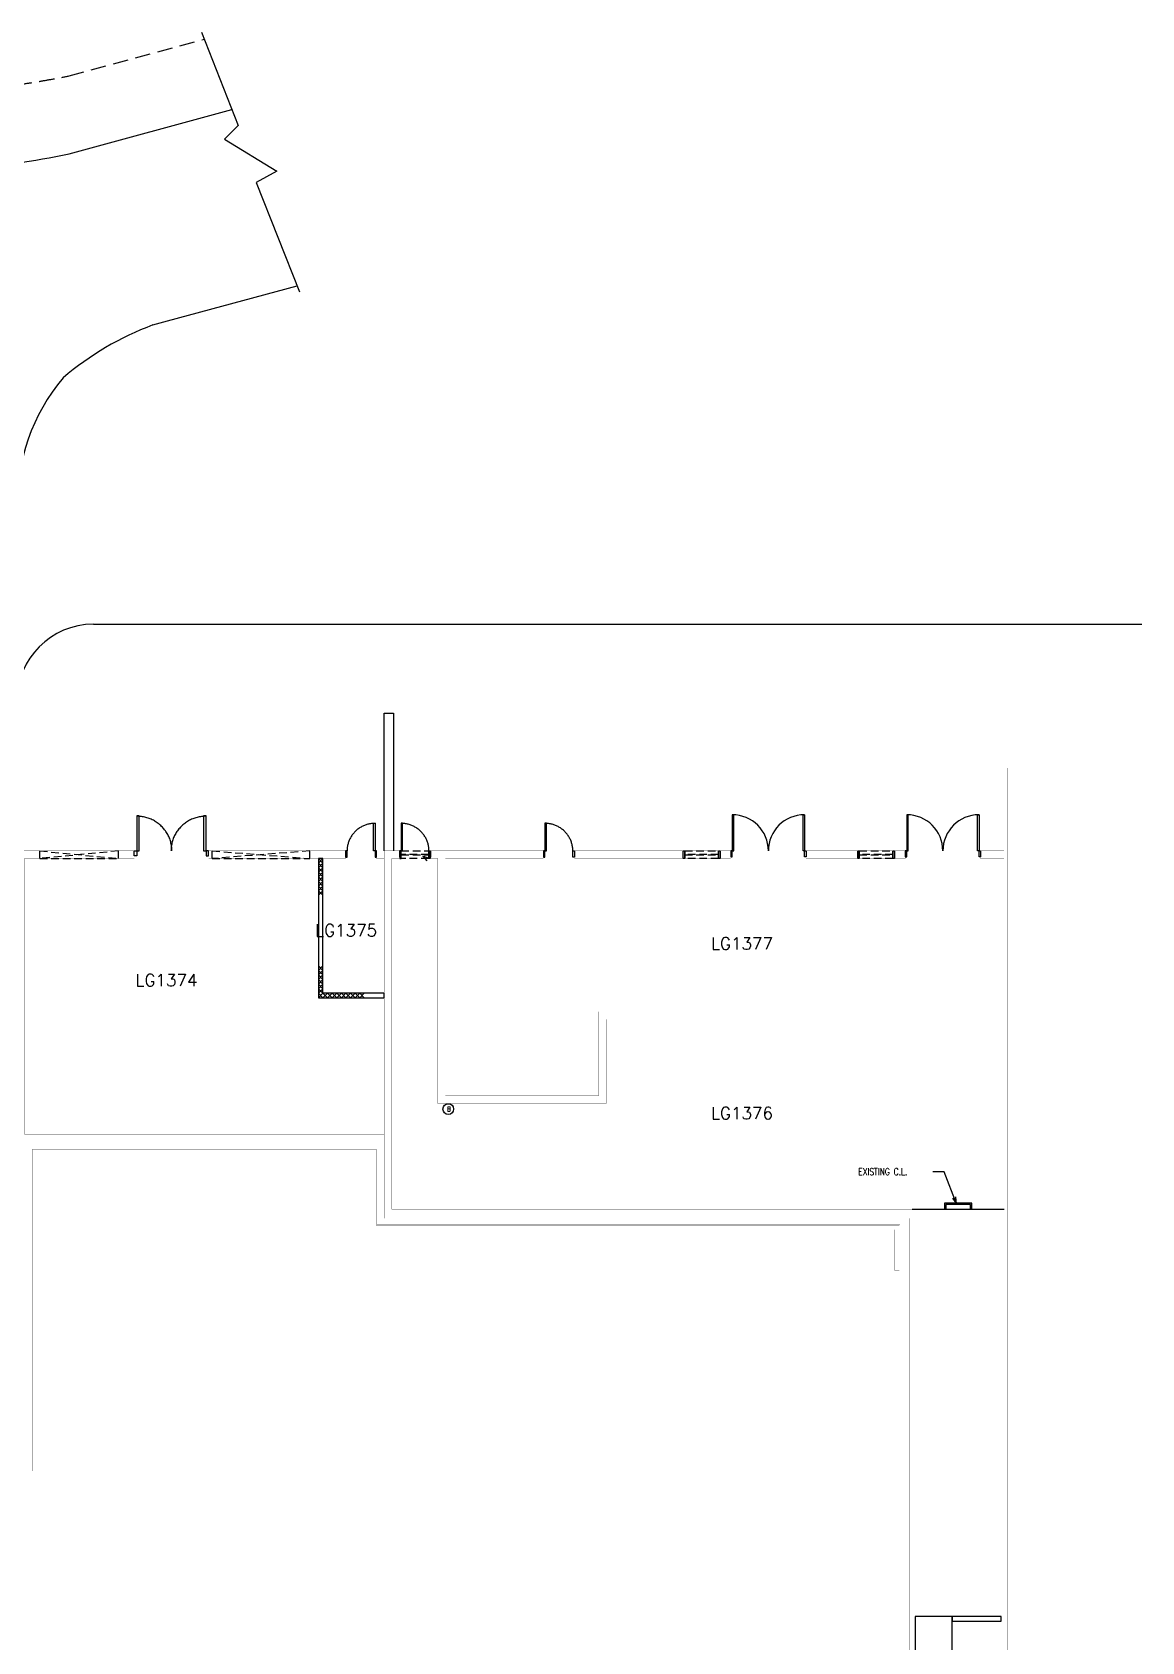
# Model space of a CAD drawing. Extents: x -163000 to 184253, y -124935 to 90032.
# Drawn here: x 77750 to 114000, y 37475 to 90032 of the extents above; entities that cross this region are included whole.
import ezdxf

# ---------------------------------------------------------------- set-up
doc = ezdxf.new("R2010")
doc.units = 0
doc.header["$LTSCALE"] = 1000
doc.header["$MEASUREMENT"] = 0
doc.linetypes.add('s3118a$0$DASHED', pattern=[0.75, 0.5, -0.25])
doc.linetypes.add('s3118a$0$HIDDEN', pattern=[0.375, 0.25, -0.125])
doc.layers.get('0').update_dxf_attribs({"linetype": 'CONTINUOUS'})
for name, color, linetype in [('s3118a$0$20', 7, 'CONTINUOUS'), ('s3118a$0$22', 7, 'CONTINUOUS'), ('s3118a$0$23', 7, 'CONTINUOUS'), ('s3118a$0$25', 7, 'CONTINUOUS'), ('s3118a$0$30', 7, 'CONTINUOUS'), ('s3118a$0$45', 7, 'CONTINUOUS'), ('s3118a$0$48', 7, 'CONTINUOUS'), ('s3118a$0$56', 7, 'CONTINUOUS'), ('s3118a$0$7', 7, 'CONTINUOUS'), ('s3118a$0$9', 7, 'CONTINUOUS'), ('s3118a$0$KX', 4, 'CONTINUOUS'), ('s3118a$0$ROOM-NO', 4, 'CONTINUOUS'), ('s3118a$0$ST', 3, 'CONTINUOUS')]:
    doc.layers.add(name, color=color, linetype=linetype)
doc.styles.add('s3118a$0$STANDARD', font='romans.shx', dxfattribs={"width": 0.75})

# ---------------------------------------------------------------- blocks, each defined once
blk = doc.blocks.new('s3118a$0$HAT15')
at = {"layer": 's3118a$0$22', "color": 10, "linetype": 'Continuous'}
for p, q in [((0, 0), (0.15, 0.15)), ((0, 0.15), (0.15, 0))]:
    blk.add_line(p, q, dxfattribs=at)
blk = doc.blocks.new('s3118a$0$BCF')
at = {"layer": 's3118a$0$56', "color": 1, "linetype": 'Continuous'}
blk.add_circle((0, 0), 0.175, dxfattribs=at)
at = {"layer": 's3118a$0$56', "color": 1, "linetype": 'Continuous', "style": 's3118a$0$STANDARD', "width": 0.8}
blk.add_text('B', height=0.15, dxfattribs=at).set_placement((-0.0397, -0.075))

msp = doc.modelspace()

# ---------------------------------------------------------------- linework, layer by layer
at = {"layer": 's3118a$0$20'}
msp.add_lwpolyline([(83284, 90032), (84474, 86984), (84028, 86537), (85739, 85496), (85070, 85125), (86483, 81556)], dxfattribs=at)
at = {"layer": 's3118a$0$20', "color": 1, "linetype": 's3118a$0$HIDDEN'}
for points in [[(78000, 63050), (80570, 63050), (80570, 63300), (78000, 63050), (78000, 63300), (80570, 63050)], [(83635, 63050), (86817, 63050), (86817, 63300), (83635, 63050), (83635, 63300), (86817, 63050)]]:
    msp.add_lwpolyline(points, dxfattribs=at)
at = {"layer": 's3118a$0$20', "color": 14, "linetype": 'Continuous', "const_width": 5}
for points in [[(95463, 63300), (100570, 63300), (100570, 63050), (95463, 63050)], [(95463, 63300), (100570, 63300), (100570, 63050), (95463, 63050)], [(103030, 63300), (106270, 63300), (106270, 63050), (103030, 63050)], [(103030, 63300), (106270, 63300), (106270, 63050), (103030, 63050)]]:
    msp.add_lwpolyline(points, close=True, dxfattribs=at)
at = {"layer": 's3118a$0$20', "color": 1, "linetype": 'Continuous'}
msp.add_lwpolyline([(87250, 63050), (87100, 63050), (87100, 58500), (89250, 58500), (89250, 58650), (87250, 58650)], close=True, dxfattribs=at)
at = {"layer": 's3118a$0$20', "color": 14, "linetype": 'Continuous', "const_width": 5}
msp.add_lwpolyline([(106080, 49600), (106080, 51080), (88980, 51080), (88980, 53550), (88830, 53550), (88830, 50930), (105930, 50930), (105930, 49600), (106080, 49600)], dxfattribs=at)
at = {"layer": 's3118a$0$23', "color": 4, "linetype": 's3118a$0$HIDDEN'}
for points in [[(89756, 63050), (89806, 63050), (89806, 63300), (89756, 63300)], [(89756, 63050), (89806, 63050), (89806, 63300), (89756, 63300)], [(89806, 63300), (90706, 63300), (90706, 63180), (89806, 63180)], [(89806, 63300), (90706, 63300), (90706, 63180), (89806, 63180)], [(89806, 63170), (90706, 63170), (90706, 63050), (89806, 63050)], [(89806, 63170), (90706, 63170), (90706, 63050), (89806, 63050)], [(90756, 63050), (90706, 63050), (90706, 63300), (90756, 63300)], [(90756, 63050), (90706, 63050), (90706, 63300), (90756, 63300)], [(99070, 63050), (99020, 63050), (99020, 63300), (99070, 63300)], [(99070, 63300), (100170, 63300), (100170, 63180), (99070, 63180)], [(99070, 63170), (100170, 63170), (100170, 63050), (99070, 63050)], [(100220, 63050), (100170, 63050), (100170, 63300), (100220, 63300)], [(104770, 63050), (104720, 63050), (104720, 63300), (104770, 63300)], [(104770, 63300), (105870, 63300), (105870, 63180), (104770, 63180)], [(104770, 63170), (105870, 63170), (105870, 63050), (104770, 63050)], [(105920, 63050), (105870, 63050), (105870, 63300), (105920, 63300)]]:
    msp.add_lwpolyline(points, close=True, dxfattribs=at)
at = {"layer": 's3118a$0$25', "color": 10, "linetype": 'Continuous'}
msp.add_line((79750, 70700), (114000, 70700), dxfattribs=at)
at = {"layer": 's3118a$0$25', "color": 14, "linetype": 'Continuous'}
for p, q in [((107538, 52825), (107178, 52825)), ((107538, 52825), (107178, 52825)), ((107950, 51775), (107538, 52825)), ((107950, 51775), (107538, 52825)), ((106600, 51600), (109500, 51600)), ((108400, 51750), (107600, 51750)), ((107600, 51750), (107600, 51600)), ((108400, 51750), (107600, 51750)), ((107600, 51750), (107600, 51600)), ((108400, 51600), (108400, 51750)), ((108400, 51600), (108400, 51750))]:
    msp.add_line(p, q, dxfattribs=at)
for points in [[(107550, 51600), (108450, 51600), (108450, 51800), (107550, 51800)], [(107550, 51600), (108450, 51600), (108450, 51800), (107550, 51800)], [(107800, 38150), (109400, 38150), (109400, 38300), (107800, 38300)]]:
    msp.add_lwpolyline(points, close=True, dxfattribs=at)
msp.add_lwpolyline([(107816, 51964), (107950, 51775), (107920, 52005)], dxfattribs=at)
msp.add_lwpolyline([(107816, 51964), (107950, 51775), (107920, 52005)], dxfattribs=at)
at = {"layer": 's3118a$0$25', "color": 10, "linetype": 'Continuous'}
msp.add_arc((79750, 68200), 2500, 90, 180, dxfattribs=at)
at = {"layer": 's3118a$0$30', "color": 15, "linetype": 'Continuous'}
for points in [[(81167, 63300), (81249, 63300), (81249, 64448), (81167, 64448)], [(83433, 63300), (83433, 64448), (83351, 64448), (83351, 63300)], [(88950, 63300), (88900, 63300), (88900, 64200), (88950, 64200)], [(89750, 63100), (89800, 63100), (89800, 63300), (89850, 63300), (89850, 64200), (89800, 64200), (89800, 63300), (89750, 63300)], [(94450, 63100), (94500, 63100), (94500, 63300), (94550, 63300), (94550, 64200), (94500, 64200), (94500, 63300), (94450, 63300)], [(100570, 63103), (100619, 63103), (100619, 63300), (100668, 63300), (100668, 64481), (100619, 64481), (100619, 63300), (100570, 63300)], [(103030, 63103), (102981, 63103), (102981, 63300), (102932, 63300), (102932, 64481), (102981, 64481), (102981, 63300), (103030, 63300)], [(106270, 63103), (106319, 63103), (106319, 63300), (106368, 63300), (106368, 64481), (106319, 64481), (106319, 63300), (106270, 63300)], [(108730, 63103), (108681, 63103), (108681, 63300), (108632, 63300), (108632, 64481), (108681, 64481), (108681, 63300), (108730, 63300)], [(81085, 63300), (81167, 63300), (81167, 63136), (81085, 63136)], [(83515, 63300), (83433, 63300), (83433, 63136), (83515, 63136)], [(88037, 63300), (87987, 63300), (87987, 63100), (88037, 63100)], [(89000, 63300), (88950, 63300), (88950, 63100), (89000, 63100)], [(90713, 63300), (90763, 63300), (90763, 63100), (90713, 63100)], [(95413, 63300), (95463, 63300), (95463, 63100), (95413, 63100)]]:
    msp.add_lwpolyline(points, close=True, dxfattribs=at)
for points in [[(82315, 63300, 0.033136), (82305, 63448, 0.033092), (82276, 63593, 0.033062), (82228, 63734, 0.032941), (82161, 63867, 0.032891), (82078, 63990, 0.032728), (81979, 64101, 0.03267), (81866, 64199, 0.032509), (81741, 64281, 0.03246), (81606, 64347, 0.032343), (81464, 64394, 0.032315), (81317, 64423, 0.032273), (81167, 64433)], [(83433, 64433, 0.032273), (83283, 64423, 0.032315), (83136, 64394, 0.032343), (82994, 64347, 0.03246), (82859, 64281, 0.032509), (82734, 64199, 0.03267), (82621, 64101, 0.032728), (82522, 63990, 0.032891), (82439, 63867, 0.032941), (82372, 63734, 0.033062), (82324, 63593, 0.033092), (82295, 63448, 0.033136), (82285, 63300)], [(88950, 64200, 0.032234), (88831, 64192, 0.03228), (88714, 64169, 0.032311), (88601, 64132, 0.032438), (88494, 64080, 0.032491), (88394, 64014, 0.032667), (88304, 63936, 0.03273), (88226, 63848, 0.032908), (88159, 63750, 0.032963), (88107, 63645, 0.033095), (88068, 63533, 0.033127), (88045, 63418, 0.033176), (88037, 63300)], [(90713, 63300, 0.033176), (90705, 63418, 0.033127), (90682, 63533, 0.033095), (90643, 63645, 0.032963), (90591, 63750, 0.032908), (90524, 63848, 0.03273), (90446, 63936, 0.032667), (90356, 64014, 0.032491), (90256, 64080, 0.032438), (90149, 64132, 0.032311), (90036, 64169, 0.03228), (89919, 64192, 0.032234), (89800, 64200)], [(95413, 63300, 0.033176), (95405, 63418, 0.033127), (95382, 63533, 0.033095), (95343, 63645, 0.032963), (95291, 63750, 0.032908), (95224, 63848, 0.03273), (95146, 63936, 0.032667), (95056, 64014, 0.032491), (94956, 64080, 0.032438), (94849, 64132, 0.032311), (94736, 64169, 0.03228), (94619, 64192, 0.032234), (94500, 64200)]]:
    msp.add_lwpolyline(points, format="xyb", dxfattribs=at)
at = {"layer": 's3118a$0$30', "color": 14, "linetype": 'Continuous'}
for points in [[(89750, 63100), (89800, 63100), (89800, 63300), (89850, 63300), (89850, 64200), (89800, 64200), (89800, 63300), (89750, 63300)], [(94450, 63100), (94500, 63100), (94500, 63300), (94550, 63300), (94550, 64200), (94500, 64200), (94500, 63300), (94450, 63300)], [(100570, 63103), (100619, 63103), (100619, 63300), (100668, 63300), (100668, 64481), (100619, 64481), (100619, 63300), (100570, 63300)], [(103030, 63103), (102981, 63103), (102981, 63300), (102932, 63300), (102932, 64481), (102981, 64481), (102981, 63300), (103030, 63300)], [(106270, 63103), (106319, 63103), (106319, 63300), (106368, 63300), (106368, 64481), (106319, 64481), (106319, 63300), (106270, 63300)], [(108730, 63103), (108681, 63103), (108681, 63300), (108632, 63300), (108632, 64481), (108681, 64481), (108681, 63300), (108730, 63300)], [(90713, 63300), (90763, 63300), (90763, 63100), (90713, 63100)], [(95413, 63300), (95463, 63300), (95463, 63100), (95413, 63100)]]:
    msp.add_lwpolyline(points, close=True, dxfattribs=at)
for points in [[(90713, 63300, 0.033176), (90705, 63418, 0.033127), (90682, 63533, 0.033095), (90643, 63645, 0.032963), (90591, 63750, 0.032908), (90524, 63848, 0.03273), (90446, 63936, 0.032667), (90356, 64014, 0.032491), (90256, 64080, 0.032438), (90149, 64132, 0.032311), (90036, 64169, 0.03228), (89919, 64192, 0.032234), (89800, 64200)], [(95413, 63300, 0.033176), (95405, 63418, 0.033127), (95382, 63533, 0.033095), (95343, 63645, 0.032963), (95291, 63750, 0.032908), (95224, 63848, 0.03273), (95146, 63936, 0.032667), (95056, 64014, 0.032491), (94956, 64080, 0.032438), (94849, 64132, 0.032311), (94736, 64169, 0.03228), (94619, 64192, 0.032234), (94500, 64200)]]:
    msp.add_lwpolyline(points, format="xyb", dxfattribs=at)
at = {"layer": 's3118a$0$30', "color": 15, "linetype": 'Continuous'}
for centre, start, end in [((100619, 63300), 0, 90), ((102981, 63300), 90, 180), ((106319, 63300), 0, 90), ((108681, 63300), 90, 180)]:
    msp.add_arc(centre, 1181, start, end, dxfattribs=at)
at = {"layer": 's3118a$0$30', "color": 14, "linetype": 'Continuous'}
for centre, start, end in [((100619, 63300), 0, 90), ((102981, 63300), 90, 180), ((106319, 63300), 0, 90), ((108681, 63300), 90, 180)]:
    msp.add_arc(centre, 1181, start, end, dxfattribs=at)
at = {"layer": 's3118a$0$45', "color": 4, "linetype": 'Continuous'}
msp.add_lwpolyline([(106600, 36800), (107800, 36800), (107800, 38300), (106600, 38300)], close=True, dxfattribs=at)
at = {"layer": 's3118a$0$48', "color": 14, "linetype": 'Continuous'}
for points in [[(89250, 63300), (89250, 67800), (89550, 67800), (89550, 63300)], [(90702, 63061), (90508, 63133), (90645, 62979)]]:
    msp.add_lwpolyline(points, dxfattribs=at)
at = {"layer": 's3118a$0$7', "color": 14, "linetype": 'Continuous'}
for p, q in [((106500, 51600), (109500, 51600)), ((106600, 51600), (109400, 51600))]:
    msp.add_line(p, q, dxfattribs=at)
at = {"layer": 's3118a$0$9', "color": 14, "linetype": 'Continuous', "const_width": 5}
for points in [[(89000, 53550), (89000, 51100), (106100, 51100), (106100, 5559), (106600, 5559), (106600, 5559), (109400, 5559), (109400, 5559), (109900, 5559), (109900, 66006)], [(109500, 66078), (109500, 63300), (108730, 63300), (108730, 63050), (109500, 63050), (109500, 58050), (96250, 58050), (96250, 55300), (91250, 55300), (91250, 63050), (94450, 63050), (94450, 63300), (90763, 63300), (90763, 63050), (91000, 63050), (91000, 55250), (91000, 55050), (96500, 55050), (96500, 57800), (109500, 57800), (109500, 51600), (109500, 51600), (109500, 38300)], [(109400, 5859), (109400, 51600), (109400, 51600), (109400, 57800), (96500, 57800), (96500, 55050), (91000, 55050), (91000, 55250), (91000, 63050), (90763, 63050), (90763, 63300), (94450, 63300), (94450, 63050), (91250, 63050), (91250, 55300), (96250, 55300), (96250, 58050), (109400, 58050), (109400, 63050), (108730, 63050), (108730, 63300), (109400, 63300), (109400, 66078)], [(110000, 66006), (110000, 38300)], [(61000, 43550), (77250, 43550), (77250, 55600), (77110, 55600), (77110, 55800), (77250, 55800), (77250, 63300), (81085, 63300), (81085, 63050), (77500, 63050), (77500, 54050), (89250, 54050), (89250, 63050), (89000, 63050), (89000, 63300)], [(89250, 51300), (89250, 63300), (89750, 63300), (89750, 63050), (89500, 63050), (89500, 55250), (89500, 55050), (89500, 51600), (106600, 51600), (106600, 5859)], [(61250, 43050), (77750, 43050), (77750, 53550), (89000, 53550)], [(106100, 20050), (106400, 20050), (106400, 51300), (89250, 51300)]]:
    msp.add_lwpolyline(points, dxfattribs=at)
at = {"layer": 's3118a$0$9', "color": 6, "linetype": 'Continuous', "const_width": 5}
msp.add_lwpolyline([(109900, 20050), (109600, 20050), (109600, 66006)], dxfattribs=at)
at = {"layer": 's3118a$0$9', "color": 14, "linetype": 'Continuous', "const_width": 5}
msp.add_lwpolyline([(83515, 63050), (87987, 63050), (87987, 63300), (83515, 63300)], close=True, dxfattribs=at)
at = {"layer": 's3118a$0$KX', "color": 9, "linetype": 'Continuous'}
for p, q in [((78954, 86064, 104975), (84271, 87504, 104975)), ((82174, 80603, 117453), (86406, 81749, 117453)), ((81691, 80473, 997), (82174, 80603, 997))]:
    msp.add_line(p, q, dxfattribs=at)
for centre, radius, start, end in [((72301, 117981, 104975), 32603, 269.3277, 281.7746), ((85221, 71116, 997), 10000, 110.6685, 130.2676), ((83764, 74578), 6515, 140.2169, 180.984)]:
    msp.add_arc(centre, radius, start, end, dxfattribs=at)
at = {"layer": 's3118a$0$ST', "color": 9, "linetype": 's3118a$0$DASHED'}
msp.add_line((78954, 88603), (83375, 89800), dxfattribs=at)
msp.add_arc((72756, 119930), 31934, 268.6532, 281.1919, dxfattribs=at)

# ---------------------------------------------------------------- block references
at = {"xscale": 999.9979999999999, "yscale": 999.9979999999999, "zscale": 1000}
for name, p in [('s3118a$0$HAT15', (87100, 62900)), ('s3118a$0$HAT15', (87100, 62750)), ('s3118a$0$HAT15', (87100, 62600)), ('s3118a$0$HAT15', (87100, 62450)), ('s3118a$0$HAT15', (87100, 62300)), ('s3118a$0$HAT15', (87100, 62150)), ('s3118a$0$HAT15', (87100, 62000)), ('s3118a$0$HAT15', (87100, 61850)), ('s3118a$0$HAT15', (87100, 59400)), ('s3118a$0$HAT15', (87100, 59250)), ('s3118a$0$HAT15', (87100, 59100)), ('s3118a$0$HAT15', (87100, 58950)), ('s3118a$0$HAT15', (87100, 58800)), ('s3118a$0$HAT15', (87100, 58650)), ('s3118a$0$HAT15', (87100, 58500)), ('s3118a$0$HAT15', (87250, 58500)), ('s3118a$0$HAT15', (87400, 58500)), ('s3118a$0$HAT15', (87550, 58500)), ('s3118a$0$HAT15', (87700, 58500)), ('s3118a$0$HAT15', (87850, 58500)), ('s3118a$0$HAT15', (88000, 58500)), ('s3118a$0$HAT15', (88150, 58500)), ('s3118a$0$HAT15', (88300, 58500)), ('s3118a$0$HAT15', (88450, 58500)), ('s3118a$0$BCF', (91344, 54870))]:
    msp.add_blockref(name, p, dxfattribs=at)

# ---------------------------------------------------------------- texts
at = {"layer": 's3118a$0$25', "color": 14, "linetype": 'Continuous', "style": 's3118a$0$STANDARD', "width": 0.8}
msp.add_text('EXISTING C.L.', height=225, dxfattribs=at).set_placement((104736, 52713))
msp.add_text('EXISTING C.L.', height=225, dxfattribs=at).set_placement((104736, 52713))
at = {"layer": 's3118a$0$ROOM-NO', "style": 's3118a$0$STANDARD'}
for s, p in [('LG1375', (86995, 60509)), ('LG1377', (99927, 60075)), ('LG1374', (81126, 58880)), ('LG1376', (99927, 54535))]:
    msp.add_text(s, height=400, dxfattribs=at).set_placement(p)

doc.saveas('drawing.dxf')
